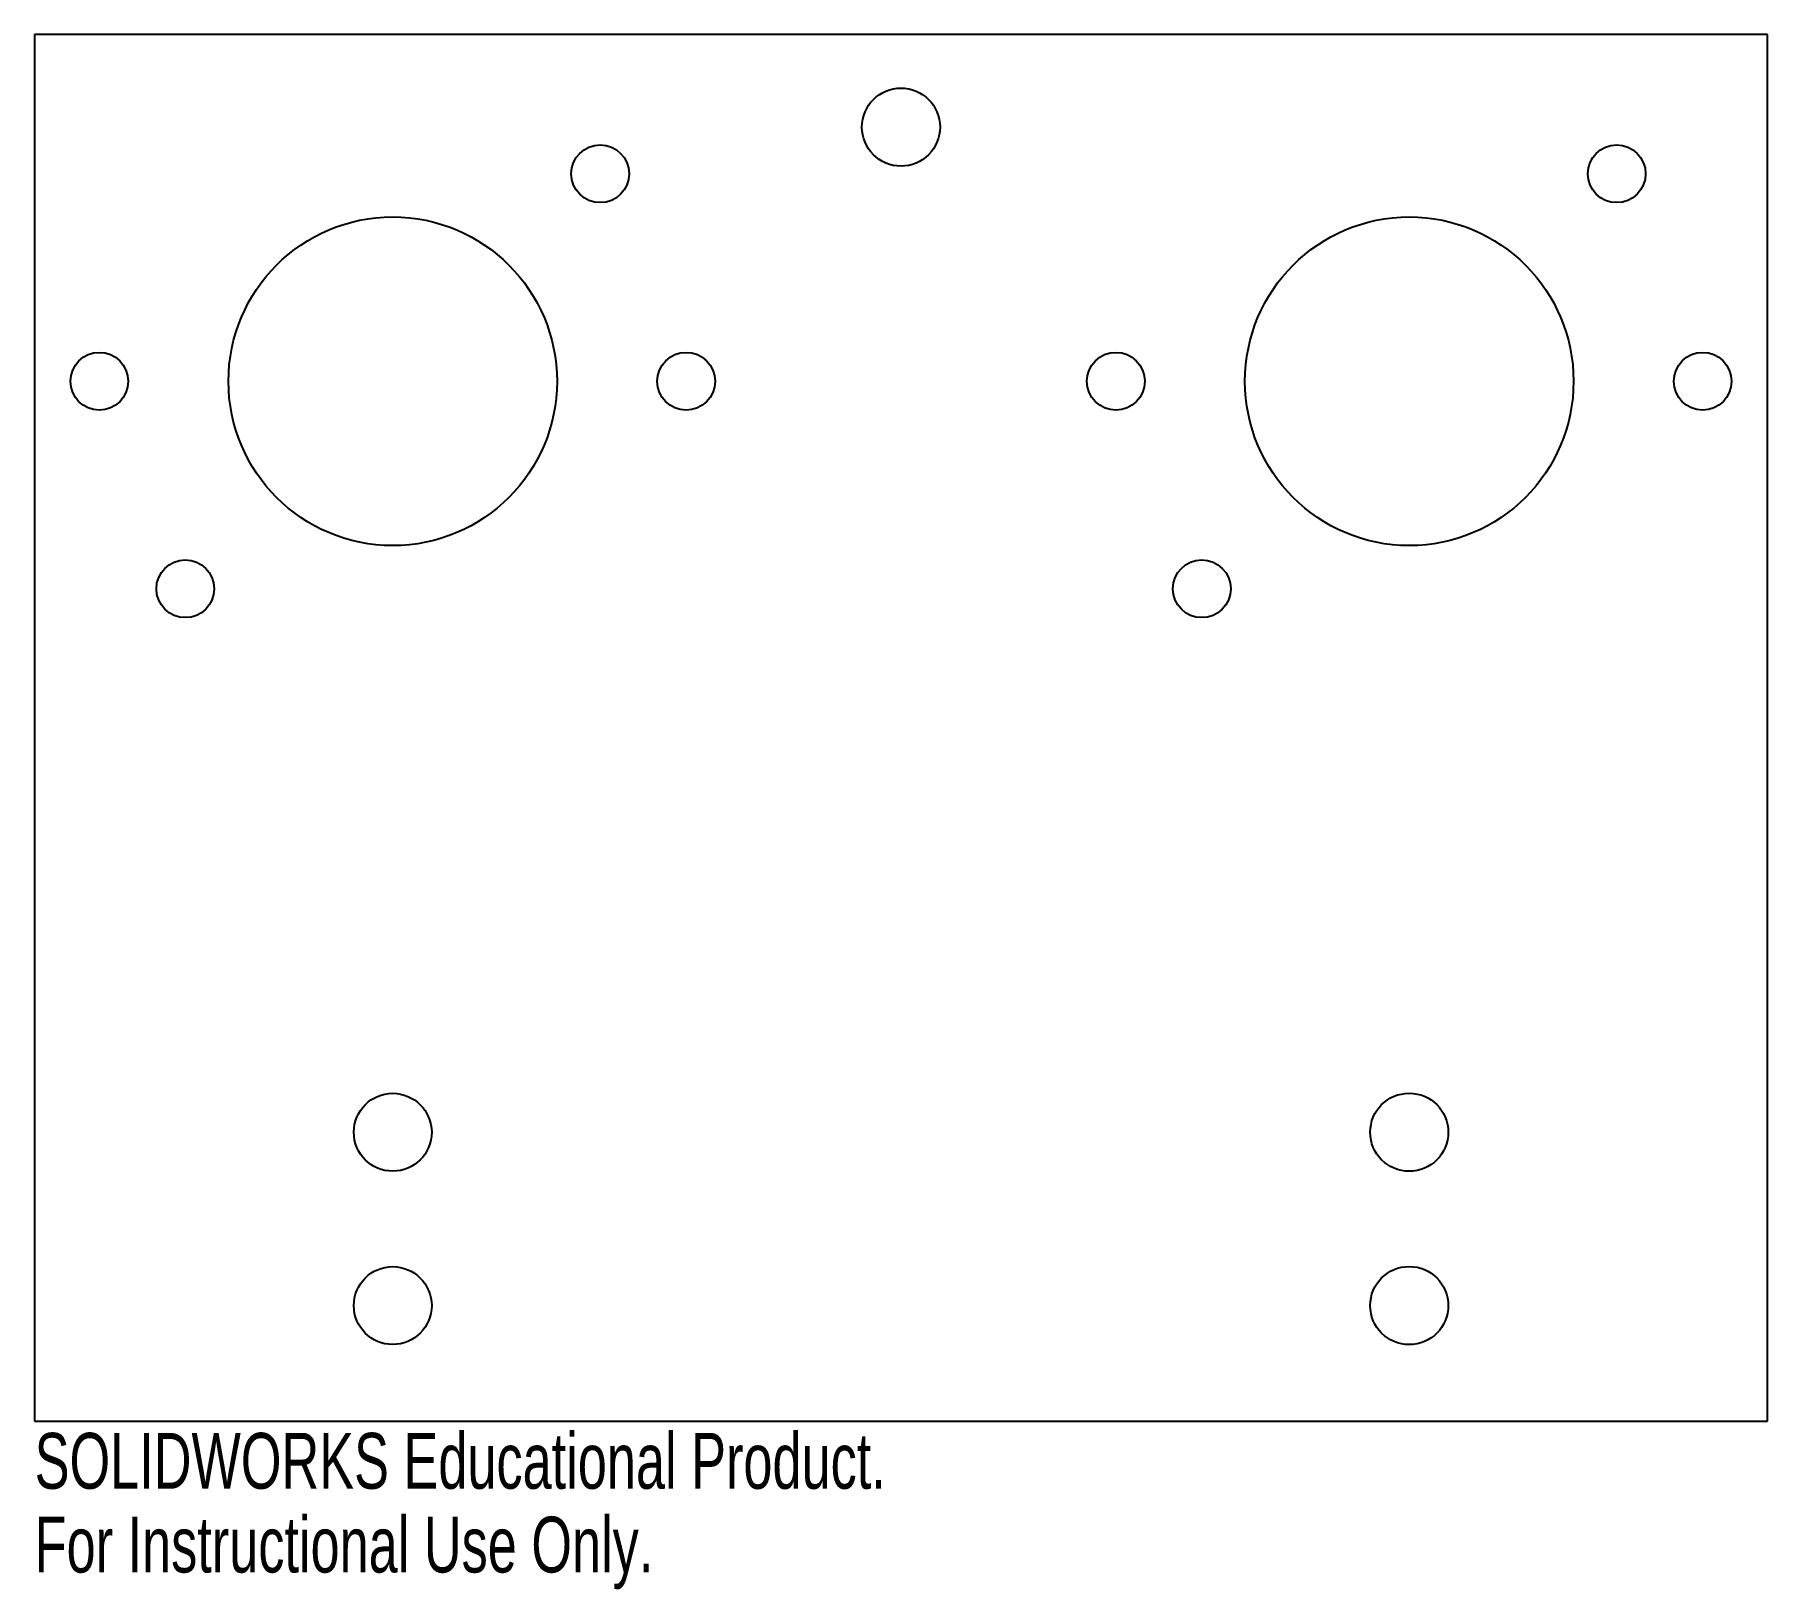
# Model space of a CAD drawing. Header units: millimetres. Extents: x 0 to 150, y -135 to 0.
import ezdxf

# ---------------------------------------------------------------- set-up
doc = ezdxf.new("R2010")
doc.units = ezdxf.units.MM
doc.styles.add('SLDTEXTSTYLE0', font='TXT', dxfattribs={"width": 0.7})

msp = doc.modelspace()

# ---------------------------------------------------------------- linework, layer by layer
at = {"color": 7, "linetype": 'Continuous', "lineweight": 25}
for p, q in [((150, 0), (0, 0)), ((0, 0), (0, -120)), ((150, -120), (150, 0)), ((0, -120), (150, -120))]:
    msp.add_line(p, q, dxfattribs=at)
for centre, radius in [((75, -8), 3.38), ((48.96, -12.04), 2.5), ((136.96, -12.04), 2.5), ((31, -30), 14.22), ((119, -30), 14.22), ((5.6, -30), 2.5), ((56.4, -30), 2.5), ((93.6, -30), 2.5), ((144.4, -30), 2.5), ((13.04, -47.96), 2.5), ((101.04, -47.96), 2.5), ((31, -95), 3.37), ((119, -95), 3.38), ((31, -110), 3.37), ((119, -110), 3.38)]:
    msp.add_circle(centre, radius, dxfattribs=at)

# ---------------------------------------------------------------- texts
at = {"color": 7, "linetype": 'Continuous', "char_height": 4.8336, "attachment_point": 1, "style": 'SLDTEXTSTYLE0'}
for s, insert in [('SOLIDWORKS Educational Product.', (0, -121.02)), ('For Instructional Use Only.', (0, -128.27))]:
    msp.add_mtext(s, dxfattribs=dict(at, insert=insert))

doc.saveas('drawing.dxf')
